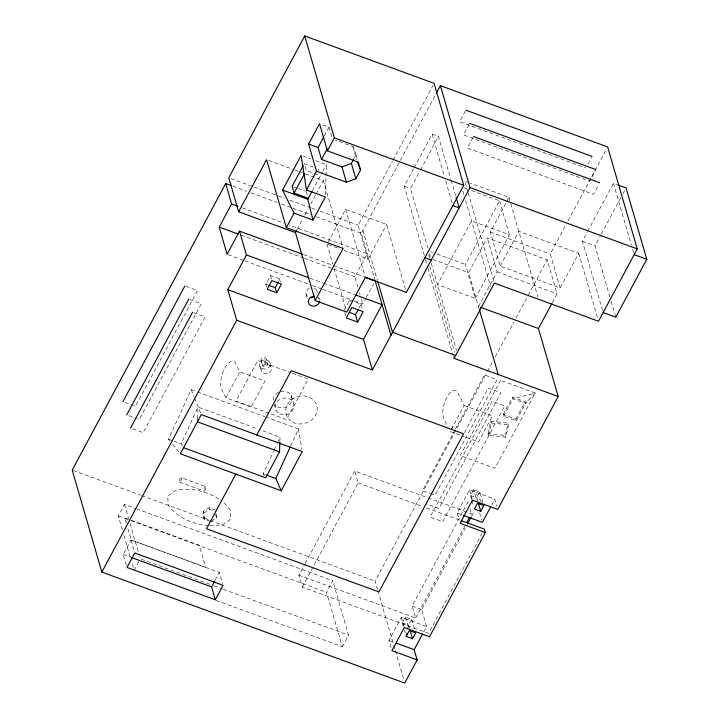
<?xml version="1.0" encoding="UTF-8"?>
<svg xmlns="http://www.w3.org/2000/svg" width="719" height="719" viewBox="0 0 719 719"><rect width="100%" height="100%" fill="white"/><g stroke="black" fill="none" stroke-linecap="round" stroke-linejoin="round"><path stroke-width="0.54" stroke-dasharray="3.6 2.7" d="M197.59 418.683L197.977 407.062L257.923 429.027M279.871 441.34L280.006 437.116L258.975 429.414M325.455 194.714L326.408 164.579L314.832 160.337M407.718 629.215L408.572 625.108L411.672 619.32L405.363 617.01L402.263 622.798L403.17 625.934M488.111 433.665L490.834 421.289L508.072 423.123L508.567 424.821L505.843 437.206L488.605 435.363L488.111 433.665L505.358 435.507L505.843 437.206M488.605 435.363L491.329 422.988L490.834 421.289M505.358 435.507L508.072 423.123M169.891 440.936L168.498 439.228L191.2 389.662L196.467 391.585M182.626 446.175L181.125 443.848L197.977 407.062M264.161 475.457L263.154 473.902L273.633 451.038M274.083 450.04L276.824 444.081M277.273 443.084L280.006 437.116M290.602 446.157L298.484 428.964L265.877 417.02M122.32 529.885L118.293 516.026L124.486 504.441L136.062 508.684M324.305 135.891L328.978 127.155L321.618 124.459M312.45 190.625L322.274 172.299M322.786 171.329L326.408 164.579M266.65 287.258L265.76 284.194L270.407 275.512L279.88 278.981L280.769 282.037M297.028 229.622L302.816 218.81M304.928 214.873L308.083 208.977M310.716 204.061L315.452 195.217M315.983 194.238L323.352 180.469L314.94 177.386M126.355 565.278L123.228 554.511L130.975 540.041L219.322 572.414L222.45 583.172M278.846 280.913L279.88 278.981M225.856 397.832L239.804 371.777L235.751 363.517A15.971 6.911 -73.2 0 0 224.714 368.281A15.971 6.911 -73.2 0 0 221.794 389.572L225.856 397.832L251.093 407.08L265.041 381.025L239.804 371.777M353.469 159.528L356.094 154.639L352.876 146.541L335.503 140.178M138.74 561.719L134.085 570.401L131.613 561.872M328.035 242.204L345.605 209.4L386.615 224.427L405.759 290.296M343.826 250.293L368.02 259.164L358.143 225.173L392.43 161.155M392.951 160.166L433.045 85.318M375.174 280.859L361.351 233.271L435.66 94.522M357.918 287.276L354.88 276.824L367.283 253.663L289.128 225.029M424.345 255.533L404.231 186.293L413.704 168.606M414.234 167.617L432.137 134.192L438.446 136.511L450.822 179.121M368.02 259.164L386.615 224.427M344.113 310.455L349.695 300.039L352.795 301.171M427.877 248.262L410.54 188.612L420.022 170.915M420.543 169.927L438.446 136.511M359.024 307.984L361.055 304.2L353.829 301.549M465.337 111.13L459.657 121.745L585.859 167.985M354.359 300.928L362.78 304.011L365.881 298.223M366.393 297.262L373.628 283.753M215.188 580.125L219.322 572.414M469.165 124.306L463.476 134.911L589.688 181.161L595.368 170.547M472.985 137.473L467.305 148.087L593.517 194.328L598.684 184.675M482.269 533.058L428.56 633.34L302.348 587.099L298.897 575.2L304.685 564.388M305.216 563.408L354.701 471.008L471.439 513.779L470.388 515.748M475.295 298.466L509.394 234.789L471.538 220.913L437.431 284.589L475.295 298.466L465.418 264.475L499.525 200.799L471.125 190.4M479.124 308.694L468.635 272.582L487.23 237.845L547.177 259.811L557.054 293.801L552.408 302.483M500.208 266.048L518.803 231.311L578.759 253.277L560.155 288.013L500.208 266.048L490.331 232.057L506.347 202.147M506.868 201.185L508.935 197.33L470.019 183.066M302.348 587.099L358.152 482.898L354.701 471.008M478.503 306.564L497.108 271.836L487.23 237.845M216.122 600.455L342.334 646.696L326.534 592.321L332.735 580.745L137.113 509.07M587.926 164.13L591.548 157.371M451.19 429.656L464.132 405.498L457.626 392.277A15.971 6.911 -73.2 0 0 446.625 397.724A15.971 6.911 -73.2 0 0 443.875 418.701L448.054 427.221M454.794 430.348L422.466 490.709L429.827 493.405M455.325 429.36L484.471 374.932L497.09 379.56L435.085 495.337L430.879 493.791M377.619 589.679L375.12 581.096L486.826 372.505M487.356 371.516L492.65 361.63M495.301 356.687L513.824 322.094M515.945 318.14L527.593 296.39M528.123 295.401L547.177 259.811M560.155 288.013L550.278 254.023L566.069 224.553M568.172 220.616L606.584 148.896M342.334 646.696L348.526 635.12L332.735 580.745M464.447 432.631L488.3 388.098L500.918 392.727L438.914 508.504L426.295 503.875M602.531 310.437L582.417 241.198L587.144 232.363M587.675 231.383L613.415 183.309L616.578 184.459M609.892 296.947L595.035 245.817L600.814 235.023M601.345 234.043L620.785 197.743M622.888 193.815L626.042 187.929M391.019 647.585L388.943 640.449L401.346 617.297L426.583 626.546L423.06 633.124M426.52 507.947L459.117 519.891L457.14 513.096L469.543 489.945L494.789 499.193L496.901 506.464M471.682 499.624L470.469 495.445L473.569 489.657L479.879 491.967L482.916 502.428M298.897 575.2L415.636 617.981L412.185 606.081L467.988 501.88L468.563 503.866M477.686 500.891L476.778 497.755L479.879 491.967M415.636 617.981L464.6 526.56M426.583 626.546L421.649 609.55L465.337 527.962M471.655 516.161L474.288 511.254M491.688 504.981L494.789 499.193M503.165 414.441L512.53 397.095L525.131 401.759L525.625 403.458L516.26 420.804L503.659 416.139L503.165 414.441L515.775 419.105L516.26 420.804M503.659 416.139L513.015 398.793L512.53 397.095M515.775 419.105L525.131 401.759M451.173 429.611L453.725 424.938M210.541 521.697L204.232 519.388L203.27 511.515L209.112 507.659L215.421 509.969M204.232 519.388L203.765 513.213L209.606 509.358L215.916 511.667M211.413 521.122L216.383 517.842L216.06 513.618M491.329 422.988L508.567 424.821M208.663 525.679C193.348 524.268 177.225 518.075 168.201 505.035L167.707 495.975L176.155 490.187C191.883 487.194 208.672 491.58 221.551 500.918M209.705 525.805L222.36 524.888L230.808 519.1L230.314 510.032L224.247 502.77L222.45 501.538M468.968 182.68L464.762 181.143L467.88 191.874M463.764 187.704L466.919 188.854M582.417 241.198L595.035 245.817M404.231 186.293L410.54 188.612M303.265 156.104L310.626 158.8M313.349 167.069L304.218 163.725L306.195 170.52L313.295 173.117M490.331 232.057L550.278 254.023M314.302 173.495L320.386 175.724M268.663 160.436L293.9 169.684M294.952 170.07L300.209 171.994M301.261 172.38L304.416 173.54M305.467 173.917L313.888 177M294.152 187.039L297.199 188.153M298.214 188.531L305.314 191.128M497.108 271.836L557.054 293.801M230.889 178.546L252.971 186.634M254.023 187.021L277.157 195.505M278.208 195.892L284.526 198.201M289.784 200.125L310.815 207.836M311.866 208.222L316.072 209.759M320.279 211.305L358.143 225.173M430.717 251.767L432.82 252.531M437.026 254.077L465.418 264.475M233.046 186.266L246.716 191.272M250.922 192.809L277.219 202.443M281.426 203.989L291.941 207.845M292.993 208.231L309.817 214.397M316.126 216.707L361.351 233.271M432.874 259.478L468.635 272.582M242.231 207.854L283.915 223.124M328.053 244.514L338.568 248.37M303.517 254.598L332.618 265.266M333.661 265.644L363.76 276.671M241.287 235.203L303.346 257.941M304.398 258.328L332.789 268.726M333.841 269.113L354.88 276.824M310.078 278.262L322.606 282.846M323.649 283.232L354.952 294.7M228.157 254.688L243.93 260.467M244.981 260.853L311.246 285.128M312.298 285.515L321.761 288.984M322.813 289.371L353.308 300.542M265.76 284.194L267.863 284.967M185.942 286.324L197.509 290.566L135.514 406.343L133.401 405.57M189.771 299.499L201.338 303.733L139.333 419.51L137.23 418.746M464.132 405.498L492.524 415.906L478.575 441.951L461.751 435.786M193.591 312.666L205.167 316.908L143.162 432.685L131.595 428.443M291.411 372.918L257.753 360.587L236.057 401.112L268.654 413.057M292.462 373.305L308.235 379.084L286.539 419.608L269.706 413.443M450.184 431.553L460.699 435.399M197.518 391.972L264.826 416.634M470.469 495.445L476.778 497.755M457.14 513.096L462.407 515.02M358.152 482.898L422.305 506.41M124.989 402.487L132.35 405.183M128.818 415.663L136.179 418.359M168.498 439.228L172.713 440.765M173.764 441.151L181.125 443.848M263.154 473.902L265.257 474.675M181.314 477.677A2.364 0.764 -69.9 0 1 180.676 481.272A2.364 0.764 -69.9 0 1 179.471 480.741A2.364 0.764 -69.9 0 1 181.314 477.677L205.769 486.637A2.364 0.764 -69.9 0 1 205.131 490.232A2.364 0.764 -69.9 0 1 203.917 489.693A2.364 0.764 -69.9 0 1 205.769 486.637M179.66 482.116L204.115 491.068M203.738 517.689L208.995 519.612M73.275 470.496L140.591 495.157M141.643 495.544L208.95 520.205M210.002 520.592L375.12 581.096M412.185 606.081L421.649 609.55M118.293 516.026L129.86 520.259M130.912 520.646L326.534 592.321M402.263 622.798L408.572 625.108L409.488 628.244M388.943 640.449L394.201 642.382M209.705 584.259L140.286 558.825L139.666 556.686M213.911 585.796L222.324 588.879M223.375 589.265L348.526 635.12M123.228 554.511L130.588 557.207M172.668 444.36L178.905 452.062M481.415 501.817L473.569 489.657L476.607 500.109M191.2 389.662L194.139 396.933M194.561 397.975L200.853 413.569M613.415 183.309L631.372 245.089M632.603 249.349L634.158 254.679M611.132 301.216L615.77 317.187M578.759 253.277L597.561 318.014M508.935 197.33L510.472 202.632M510.787 203.702L537.938 297.163M499.525 200.799L509.394 234.789M468.186 192.944L494.384 283.097M462.892 191.182L464.132 195.424M465.669 200.736L490.664 286.764M451.137 180.181L455.774 196.161M432.137 134.192L444.207 175.742M445.753 181.071L452.251 203.441M429.423 253.591L430.348 256.782M428.794 254.859L429.719 258.04M431.265 263.352L456.565 350.441M429.746 266.381L454.696 352.238M425.396 259.613L427.58 267.126M427.886 268.205L453.141 355.132M453.455 356.211L454.084 358.359M479.609 512.791L481.766 520.223M469.543 489.945L472.212 499.121M471.988 500.676L473.506 505.897M470.001 508.818L471.439 513.779M356.094 154.639L357.864 160.759M352.876 146.541L356.732 159.798M362.906 230.377L377.556 280.823M328.978 127.155L332.43 139.046M345.605 209.4L365.036 276.312M359.437 292.507L360.039 294.601M361.262 298.78L362.78 304.011M361.055 304.2L362.61 309.538M323.352 180.469L342.792 247.381M318.418 168.92L318.984 170.861M349.695 300.039L350.315 302.169M327.001 244.127L332.789 264.053M334.002 268.241L346.127 309.952M344.743 312.594L345.983 316.863M306.321 191.497L308.02 197.33M316.8 290.755L317.421 292.876M318.652 297.127L319.272 299.248A5.68 4.925 -16.2 0 0 318.166 297.639M411.672 619.32L414.71 629.781M405.363 617.01L408.401 627.462M401.346 617.297L404.06 626.644M404.393 630.114L405.3 633.25M306.15 294.682L307.39 298.933M377.933 590.748L393.518 644.413M393.832 645.482L395.082 649.778M395.387 650.857L404.123 680.902M270.407 275.512L271.593 279.592M291.141 395.387L293.118 402.182M269.94 362.547L271.279 367.148M266.237 359.455A2.669 2.31 -16.2 0 1 262.444 361.963A2.669 2.31 -16.2 0 1 262.138 357.954A2.669 2.31 -16.2 0 1 266.237 359.455L267.576 364.057A2.669 2.31 -16.2 0 1 263.783 366.564A2.669 2.31 -16.2 0 1 263.469 362.556A2.669 2.31 -16.2 0 1 267.576 364.057M274.065 403.674L276.042 410.468M260.97 360.129L262.309 364.731M259.945 366.241L261.285 370.842M216.383 517.842L215.736 514.085M209.112 507.659L209.606 509.358M203.27 511.515L203.765 513.213M124.486 504.441L128.512 518.309M130.067 523.639L138.425 552.426M126.292 523.135L124.764 517.878L199.226 545.155L205.643 567.246L131.182 539.96L127.515 527.342M130.975 540.041L134.417 551.877M123.866 535.215L130.373 557.602M298.484 428.964L301.881 449.447M280.572 391.513A9.536 8.268 -16.2 0 1 291.42 395.944A9.536 8.268 -16.2 0 1 287.258 406.478A9.536 8.268 -16.2 0 1 275.179 405.183M273.157 400.106A9.536 8.268 -16.2 0 1 279.565 391.828M307.256 296.291A5.68 4.925 -16.2 0 1 309.664 288.139M313.96 288.085A5.68 4.925 -16.2 0 1 317.088 292.651M500.532 380.297L460.232 455.549L494.942 468.267L535.242 393.014L500.532 380.297M492.12 401.274L430.115 517.051L442.742 521.67L504.738 405.893L492.12 401.274M535.242 393.014L525.625 403.458L513.015 398.793L535.242 393.014M292.714 422.188A15.971 13.85 -16.2 0 0 317.268 409.776A15.971 13.85 -16.2 0 0 294.457 397.904A15.971 13.85 -16.2 0 0 292.714 422.188M262.013 368.479A5.33 4.62 -16.2 0 0 270.209 364.335A5.33 4.62 -16.2 0 0 262.597 360.372A5.33 4.62 -16.2 0 0 262.013 368.479M263.352 373.08A5.33 4.62 -16.2 0 0 271.548 368.937A5.33 4.62 -16.2 0 0 263.936 364.973A5.33 4.62 -16.2 0 0 263.352 373.08M279.79 413.847A9.536 8.268 -16.2 0 0 294.026 405.75A9.536 8.268 -16.2 0 0 279.925 399.378A9.536 8.268 -16.2 0 0 279.79 413.847"/><path stroke-width="1.08" d="M197.554 419.734L197.482 421.846L279.52 451.9L265.662 477.784L183.624 447.73M279.52 451.9L279.835 442.401M406.217 636.396L409.309 630.599L415.627 632.918L412.526 638.706L406.217 636.396L406.855 633.313M281.264 490.762L180.298 453.77L201.275 414.602L302.241 451.604L281.264 490.762L275.781 478.53L290.143 447.173M230.943 185.493L225.685 183.561L72.224 470.109L101.846 572.072L404.743 683.05L417.146 659.898L414.18 649.697L422.538 634.104M304.73 35.95L228.777 177.773L238.654 211.763L295.446 232.57L315.201 300.542L346.747 312.1L365.351 277.372L406.37 292.399L463.719 185.304L434.096 83.35L304.73 35.95L334.353 137.904L327.415 150.873L357.325 161.838L360.534 169.936L355.824 178.734L346.414 182.213L316.495 171.248L308.604 144.061L319.515 123.686L327.415 150.873M122.886 401.714L184.891 285.946M302.474 254.211L239.508 231.15L227.105 254.301L219.205 227.114L231.608 203.953L225.685 183.561M126.715 414.89L188.72 299.113M238.654 211.763L266.56 159.663L286.306 227.635L343.098 248.441L315.201 300.542M130.543 428.057L192.539 312.28M101.846 572.072L236.704 320.252L227.815 289.667L246.419 254.939L239.508 231.15M282.558 190.068L301.162 155.331L306.456 190.005L325.383 196.943L312.99 220.104L294.053 213.166L282.558 190.068L307.804 199.316L312.99 220.104M303.166 165.685L292.13 186.302L294.098 193.096L308.298 198.3M353.469 159.528L351.375 163.438L341.965 166.916L321.519 159.429L318.068 147.53L323.784 136.862M294.098 193.096L304.613 173.459M321.519 159.429L327.235 148.752M286.306 227.635L294.053 213.166M306.456 190.005L316.495 171.248M307.804 199.316L311.983 191.425M295.446 232.57L296.498 230.601M276.707 292.768L281.354 284.077L271.89 280.608L267.243 289.299L276.707 292.768L275.224 287.663L278.325 281.875M436.19 93.533L440.405 85.66L607.636 146.928L637.259 248.891L598.505 321.249L494.384 283.097L454.084 358.359L558.205 396.502L497.746 509.385L472.509 500.136L460.106 523.288L485.352 532.545L429.549 636.737L404.303 627.489L391.9 650.65L417.146 659.898M235.814 474.118L206.542 528.771L378.913 591.926L463.584 433.809L291.222 370.653L256.791 434.95M357.649 322.094L363.23 311.678L351.87 307.507L346.288 317.933L357.649 322.094L355.474 314.616L358.017 309.88M215.323 599.799L223.07 585.329L134.732 552.956L126.975 567.426L215.323 599.799L211.575 586.884L214.675 581.096M236.704 320.252L372.379 369.97L363.49 339.377L382.086 304.649L355.995 295.087M372.379 369.97L470.028 187.623L440.405 85.66M558.205 396.502L538.45 328.529L551.886 303.445M466.703 522.623L469.336 517.707M467.449 524.025L471.134 517.15M480.723 511.353L483.824 505.565L477.515 503.246L474.414 509.034L480.723 511.353L478.297 502.985M490.655 506.904L482.386 522.345L463.458 515.406M617.63 184.846L626.042 187.929L646.776 259.298L615.77 317.187L603.151 312.567M465.849 110.169L592.061 156.409M469.678 123.335L595.889 169.576M473.506 136.511L599.709 182.752M334.353 137.904L463.719 185.304M470.028 187.623L637.259 248.891M634.158 254.679L646.776 259.298M308.604 144.061L318.068 147.53M452.871 205.571L459.18 207.881L456.08 197.231M424.965 257.663L431.274 259.981M231.608 203.953L238.07 206.326M480.607 307.337L538.45 328.529M364.803 277.049L375.174 280.859L390.974 335.234M219.205 227.114L238.133 234.043M246.419 254.939L309.035 277.876M349.281 312.343L355.474 314.616M268.915 285.353L275.224 287.663M455.63 355.456L392.529 332.34L377.87 281.893M227.815 289.667L363.49 339.377M461.221 520.664L484.363 529.139L485.352 532.545M266.309 475.061L275.781 478.53M396.304 643.146L414.18 649.697M131.64 557.593L211.575 586.884M479.429 309.754L498.249 374.536M358.161 161.775L360.534 169.936M351.375 163.438L355.824 178.734M341.965 166.916L346.414 182.213M410.396 631.381L412.526 638.706M319.56 301.153A5.68 4.925 -16.2 0 1 313.583 306.204A5.68 4.925 -16.2 0 1 308.334 301.279A5.68 4.925 -16.2 0 1 314.302 296.228M313.295 297.298A5.68 4.925 -16.2 0 1 311.12 297.702"/></g></svg>
